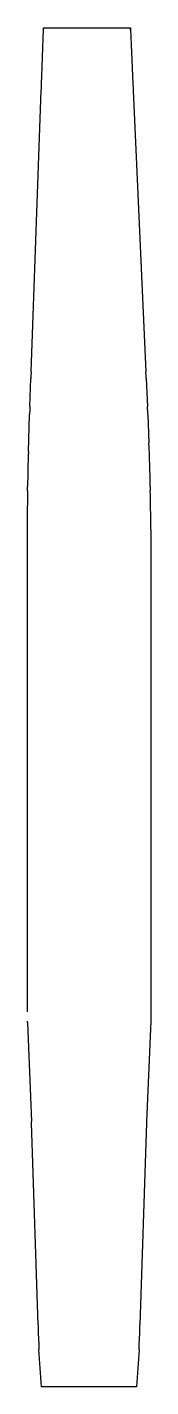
# Model space of a CAD drawing. Header units: millimetres. Extents: x 0 to 42, y -128 to 335.
import ezdxf

# ---------------------------------------------------------------- set-up
doc = ezdxf.new("R2010")
doc.units = ezdxf.units.MM

msp = doc.modelspace()

# ---------------------------------------------------------------- linework, layer by layer
for p, q in [((4.94, 318.25), (5.46, 334.15)), ((5.48, 334.57), (35.06, 334.57)), ((35.08, 334.15), (35.73, 318.25)), ((1.31, 217.64), (4.77, 313.22)), ((35.95, 313.22), (40.28, 217.64)), ((0.89, 205.84), (1.23, 215.36)), ((40.38, 215.36), (40.79, 205.84)), ((0.39, 190.45), (0.8, 203.09)), ((40.91, 203.09), (41.31, 193.41)), ((0.1, 177.14), (0.1, 178.61)), ((41.76, 178.61), (41.76, 177.25)), ((41.91, 163.85), (41.91, 15.88)), ((0.11, -3.81), (1.4, -37.29)), ((3.65, -106.46), (1.54, -41.17)), ((40.37, -41.17), (38.26, -106.46)), ((3.75, -109.3), (3.89, -113.19)), ((38.02, -113.19), (38.16, -109.3))]:
    msp.add_line(p, q)
for points in [[(0, 165.63), (0, 35.85), (0, 33.61), (0, 0)], [(41.91, 33.61), (41.91, 0), (41.91, -3.18), (40.51, -37.29)], [(37.95, -114.83), (37.09, -127.56), (4.82, -127.56), (3.96, -114.83)]]:
    msp.add_lwpolyline(points)
for centre, major_axis, ratio, start_param, end_param in [((5.37, 331.4), (0.11, 3.17), 0.001291, 5.759632, 6.929002), ((35.2, 331.4), (-0.14, 3.17), 0.001613, 5.637343, 6.806714), ((4.85, 315.5), (0.11, 3.17), 0.001291, 3.911366, 5.759632), ((35.85, 315.5), (-0.14, 3.17), 0.001613, 0.523528, 2.371794), ((1.23, 215.36), (0.11, 3.17), 0.001291, 0.769774, 1.570841), ((40.37, 215.36), (-0.14, 3.17), 0.001613, 4.712319, 5.513386), ((0.9, 205.84), (-0.11, -3.17), 0.001291, 4.712434, 5.759632), ((40.79, 205.84), (0.14, -3.17), 0.001613, 0.523528, 1.570726), ((635, 166.76), (0, 678.99), 0.935218, 1.53589, 1.55334), ((-593.09, 163.79), (0, 678.99), 0.935218, 4.734211, 4.756022), ((635, 165.63), (0, 659.87), 0.962309, 1.55334, 1.570796), ((-593.09, 163.88), (635, 0), 0.964952, 0.001281, 0.021822), ((-593.09, 163.85), (0, 635.44), 0.999315, 4.712389, 4.71367), ((1.48, -39.83), (-0.11, 3.17), 0.004943, 4.275886, 5.637243), ((40.43, -39.83), (0.11, 3.17), 0.004943, 0.645943, 2.0073), ((3.71, -107.8), (-0.11, 3.17), 0.004943, 1.134293, 2.063681), ((38.2, -107.8), (0.11, 3.17), 0.004943, 4.219504, 5.148892), ((3.85, -111.69), (0.11, -3.17), 0.004943, 5.205274, 6.134661), ((38.06, -111.69), (-0.11, -3.17), 0.004943, 0.148524, 1.077912)]:
    msp.add_ellipse(centre, major_axis=major_axis, ratio=ratio, start_param=start_param, end_param=end_param)
msp.add_open_spline([(0.11, -3.81), (0.11, -3.81), (0.11, -3.81), (0.1, -3.57), (0.1, -3.38), (0.1, -3.21), (0.09, -3.18), (0.09, -3.18)], degree=3, knots=[0.7168791, 0.7168791, 0.7168791, 0.7168791, 0.7176992, 0.7176992, 0.8373014, 0.8373014, 0.9126969, 0.9126969, 0.9126969, 0.9126969])

doc.saveas('drawing.dxf')
